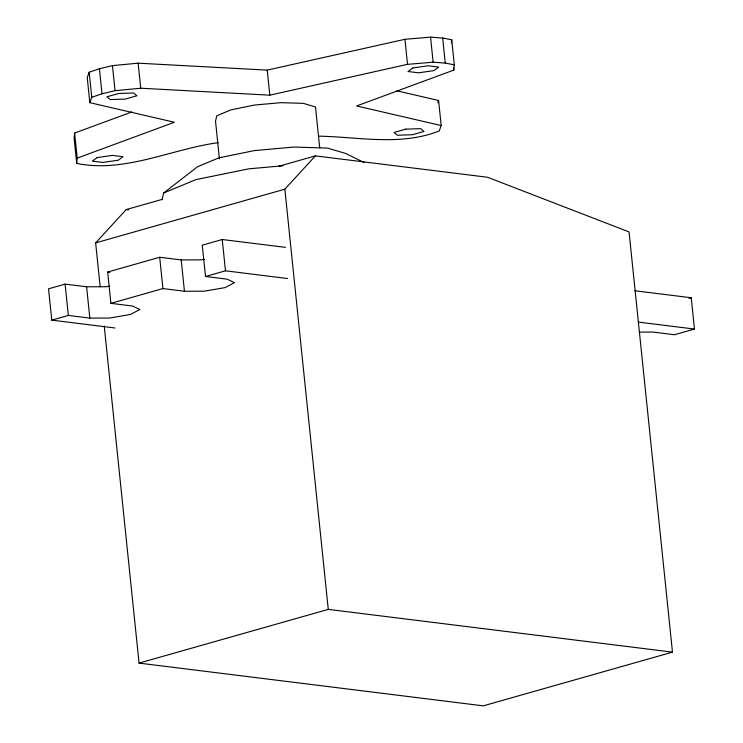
<?xml version="1.0" encoding="UTF-8"?>
<svg xmlns="http://www.w3.org/2000/svg" width="743" height="743" viewBox="0 0 743 743"><rect width="100%" height="100%" fill="white"/><g stroke="black" fill="none" stroke-linecap="round" stroke-linejoin="round"><path stroke-width="1.11" d="M131.845 111.952L74.616 133.071L74.124 138.337L76.715 163.386C124.61 173.277 171.559 148.953 218.303 142.647M76.715 163.386L77.207 158.12L74.616 133.071M451.419 42.936L451.716 39.778L442.67 38.032L430.559 37.15L404.935 39.295L267.229 70.121L138.133 63.174L112.444 65.625L99.423 68.755L89.179 72.229L87.237 77.625L89.829 102.673L174.391 122.261L77.207 158.12M318.831 136.145C358.73 136.944 400.858 146.222 439.243 130.944L441.184 125.539L356.621 105.952L453.815 70.093L454.307 64.827L451.716 39.778M162.095 199.756L163.627 193.013L197.592 166.711L219.055 157.795L254.357 150.597L294.024 147.049L327.449 148.089L345.662 153.457L364.154 162.541M89.829 102.673L91.77 97.277L89.179 72.229M437.822 102.655L438.602 100.491L396.883 90.832M100.175 286.761L95.643 242.896L126.18 209.591L161.798 199.486M95.643 242.896L284.848 189.177L315.385 155.881L487.492 177.252L629.061 231.927L672.48 652.131L483.275 705.85L139.062 663.1L104.234 326.01M163.627 193.013L195.827 179.639L248.775 168.837L283.111 165.763M91.77 97.277L102.005 93.804L115.035 90.674L140.724 88.222L269.82 95.169L407.517 64.344L433.141 62.198L445.252 63.081L454.307 64.827M278.653 166.302L315.385 155.881M109.806 286.157L106.528 286.724L86.606 286.789L65.096 284.123L48.536 288.823L51.769 320.131L114.998 327.988M51.769 320.131L68.328 315.431L89.838 318.106L109.769 318.032L130.489 314.465L139.87 309.487L132.412 306.014L110.902 303.348L107.661 272.031L159.699 257.264L181.208 259.939L201.13 259.864L204.409 259.298M285.461 247.363L222.241 239.506L202.263 245.181L205.505 276.489L227.014 279.164L234.472 282.628L225.092 287.606L204.371 291.172L184.44 291.247L162.931 288.572L110.902 303.348M205.505 276.489L225.473 270.814L287.541 278.532M689.012 298.389L691.231 297.757L694.464 329.065L674.495 334.74L652.976 332.065L639.695 332.112M139.062 663.1L328.267 609.381L672.48 652.131M126.18 209.591L128.474 209.879M634.903 290.764L691.231 297.757M638.135 322.072L694.464 329.065M107.661 272.031L109.927 272.319M453.574 67.817L453.815 70.093M442.67 38.032L445.252 63.081M438.602 100.491L441.184 125.539M430.559 37.15L433.141 62.198M404.935 39.295L407.517 64.344M319.722 147.931L315.487 106.946L303.348 103.361L281.068 102.664L254.617 105.032L231.092 109.834L216.78 115.778L215.526 121.276L219.408 158.844M284.848 189.177L328.267 609.381M267.229 70.121L269.82 95.169M222.241 239.506L225.473 270.814M181.208 259.939L184.44 291.247M159.699 257.264L162.931 288.572M138.133 63.174L140.724 88.222M112.444 65.625L115.035 90.674M99.423 68.755L102.005 93.804M86.606 286.789L89.838 318.106M65.096 284.123L68.328 315.431M97.101 157.6L92.318 161.12L102.896 162.429L118.258 160.228L123.041 156.708L112.462 155.398L97.101 157.6M412.755 67.984L407.972 71.504L418.55 72.814L433.912 70.613L438.695 67.102L428.117 65.783L412.755 67.984M118.601 93.488L106.964 96.794L110.317 99.581L125.288 99.07L136.926 95.763L133.573 92.977L118.601 93.488M405.724 129.152L394.096 132.449L397.44 135.245L412.421 134.724L424.049 131.427L420.705 128.641L405.724 129.152"/></g></svg>
